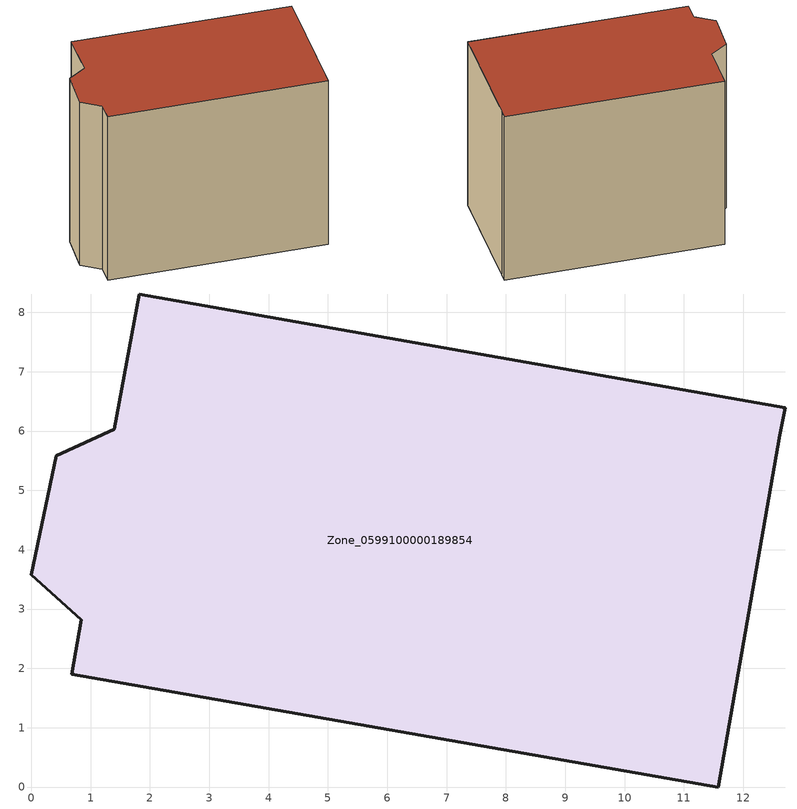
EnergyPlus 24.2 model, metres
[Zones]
Zone_0599100000189854
 floor ground (C_G): 12.62,5.93 11.58,0 0.68,1.9 0.84,2.82 0,3.58 0.42,5.58 1.4,6.03 1.82,8.31 12.71,6.39 z0
 wall outside (C_F): 11.58,0 12.62,5.93 12.71,6.39 1.82,8.31 1.4,6.03 0.42,5.58 0,3.58 0.84,2.82 0.68,1.9 11.58,0 z0:9.66
 roof outside (C_R): 12.62,5.93 12.71,6.39 1.82,8.31 1.4,6.03 0.42,5.58 0,3.58 0.84,2.82 0.68,1.9 11.58,0 z9.66
[BUILDING]
Pand.0599100000189854: North Axis=0; Terrain=City; Loads Convergence Tolerance Value=0.04; Temperature Convergence Tolerance Value=0.4; Solar Distribution=FullExterior; Maximum Number of Warmup Days=25; Minimum Number of Warmup Days=1
[Site:Location]
Rotterdam.The.Hague.AP_ZH_NLD Design_Conditions: Latitude=51.96; Longitude=4.45; Time Zone=1; Elevation=-4.5
[SITE:GROUNDTEMPERATURE:BUILDINGSURFACE]
18, 18, 18, 18, 18, 18, 18, 18, 18, 18, 18, 18
[MATERIAL] Thermal Absorptance=0.9; Solar Absorptance=0.7; Visible Absorptance=0.7
Name | Roughness | Thickness | Conductivity | Density | Specific Heat
G.TI.1946 | MediumSmooth | 0.15 | 1 | 540 | 1210
F.TI.1946 | Rough | 0.3 | 0.857143 | 1920 | 840
R.TI.1946 | MediumRough | 0.2 | 0.1 | 1500 | 1000
[CONSTRUCTION]
C_G: G.TI.1946
C_F: F.TI.1946
C_R: R.TI.1946
[ZONE]
Zone_0599100000189854: Type=1; Multiplier=1; Ceiling Height=Autocalculate; Volume=Autocalculate; Floor Area=autocalculate; Part of Total Floor Area=Yes
[ZONEINFILTRATION:DESIGNFLOWRATE]
Infil_Zone_0599100000189854: Zone or ZoneList or Space or SpaceList=Zone_0599100000189854; Schedule=AlwaysOn; Design Flow Rate Calculation Method=Flow/Area; Flow Rate per Floor Area=0.003; Constant Term Coefficient=1; Temperature Term Coefficient=0; Velocity Term Coefficient=0; Velocity Squared Term Coefficient=0
[HVACTEMPLATE:ZONE:IDEALLOADSAIRSYSTEM]
Zone_0599100000189854: Maximum Heating Supply Air Temperature=50; Minimum Cooling Supply Air Temperature=13; Maximum Heating Supply Air Humidity Ratio=0.0156; Minimum Cooling Supply Air Humidity Ratio=0.0077; Heating Limit=NoLimit; Cooling Limit=NoLimit; Dehumidification Control Type=ConstantSensibleHeatRatio; Cooling Sensible Heat Ratio=0.7; Dehumidification Setpoint=60; Humidification Control Type=None; Humidification Setpoint=30; Outdoor Air Method=None; Outdoor Air Flow Rate per Person=0.00944; Outdoor Air Flow Rate per Zone Floor Area=0; Outdoor Air Flow Rate per Zone=0; Demand Controlled Ventilation Type=None; Outdoor Air Economizer Type=NoEconomizer; Heat Recovery Type=None; Sensible Heat Recovery Effectiveness=0.7; Latent Heat Recovery Effectiveness=0.65
[ZONECONTROL:THERMOSTAT]
ThermostatControl_Zone_0599100000189854: Zone or ZoneList=Zone_0599100000189854; Control Type Schedule=DualSetpointControlType; Control 1=Thermostat_Zone_0599100000189854; Temperature Difference Between Cutout And Setpoint=0
[THERMOSTATSETPOINT:DUALSETPOINT]
Thermostat_Zone_0599100000189854: Heating Setpoint Temperature Schedule=HeatingSetpoint_Zone_0599100000189854; Cooling Setpoint Temperature Schedule=CoolingSetpoint_Zone_0599100000189854
[SCHEDULE:COMPACT]
HeatingSetpoint_Zone_0599100000189854: Through: 12/31, For: AllDays, Until: 24:00, 21
CoolingSetpoint_Zone_0599100000189854: Through: 12/31, For: AllDays, Until: 24:00, 24
DualSetpointControlType: Through: 12/31, For: AllDays, Until: 24:00, 4
AlwaysOn: Through: 12/31, For: AllDays, Until: 24:00, 1
